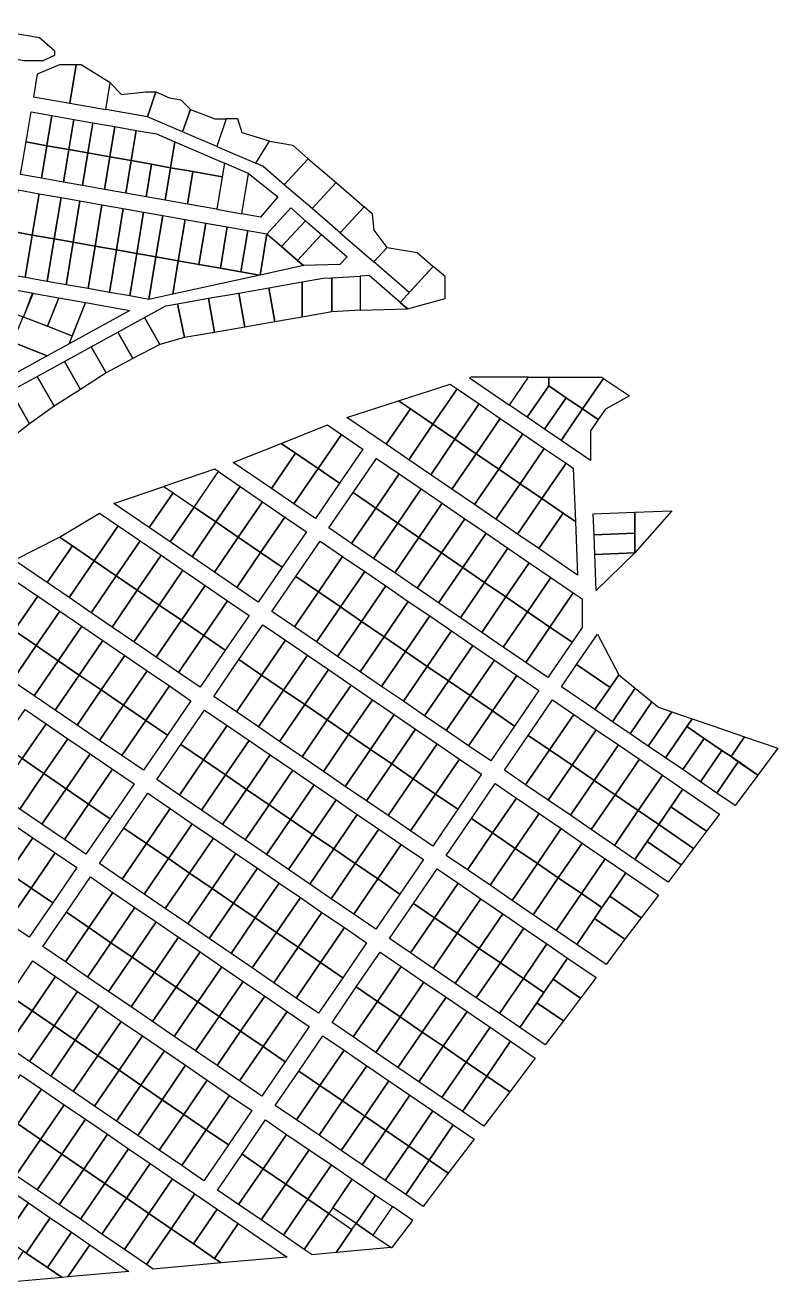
# Model space of a CAD drawing. Header units: millimetres. Extents: x 2242557 to 2246756, y 376935 to 382613.
# Drawn here: x 2246045 to 2246756, y 377051 to 378241 of the extents above; entities that cross this region are included whole.
import ezdxf

# ---------------------------------------------------------------- set-up
doc = ezdxf.new("R2010")
doc.units = ezdxf.units.MM
doc.layers.add('СНТ Красная поляна', color=6, linetype='Continuous')

msp = doc.modelspace()

# ---------------------------------------------------------------- linework, layer by layer
at = {"layer": 'СНТ Красная поляна'}
for points in [[(2245989.5, 378240.6), (2245985.7, 378217.5), (2246043.6, 378207.2), (2246061.5, 378207.2), (2246072.6, 378212.2), (2246072.6, 378215.9), (2246058, 378228.5), (2246018.9, 378235.4)], [(2246092.8, 378203.2), (2246077, 378203.2), (2246055.9, 378194.1), (2246052.4, 378172.9), (2246086.8, 378166.8)], [(2246124.8, 378185.9), (2246097.5, 378203.2), (2246092.8, 378203.2), (2246086.8, 378166.8), (2246120.7, 378160.8)], [(2246160.2, 378153.8), (2246120.7, 378160.8), (2246124.8, 378185.9), (2246135.7, 378175.1), (2246158.7, 378177.4), (2246168.1, 378177.4)], [(2246168.2, 378177.6), (2246180.9, 378172), (2246191.6, 378170.1), (2246200.9, 378160.9), (2246193.4, 378139.7), (2246160.2, 378153.8)], [(2246045.4, 378130.1), (2246050.1, 378158.7), (2246069.9, 378155.2), (2246065.2, 378126.6)], [(2246225.8, 378125.8), (2246193.4, 378139.7), (2246200.9, 378160.9), (2246224, 378152.1), (2246234.6, 378152.1)], [(2246069.9, 378155.2), (2246090.7, 378151.5), (2246086, 378122.9), (2246065.2, 378126.6)], [(2246090.7, 378151.5), (2246108.6, 378148.3), (2246103.9, 378119.7), (2246086, 378122.9)], [(2246108.6, 378148.3), (2246129.3, 378144.6), (2246124.6, 378116), (2246103.9, 378119.7)], [(2246262.6, 378110), (2246275.5, 378130.9), (2246249.7, 378138.9), (2246245.8, 378152.1), (2246234.6, 378152.1), (2246225.8, 378125.8), (2246262.6, 378110)], [(2246129.3, 378144.6), (2246149.4, 378141.1), (2246144.7, 378112.5), (2246124.6, 378116)], [(2246149.4, 378141.1), (2246168.7, 378137.7), (2246186.1, 378130.2), (2246182, 378105.8), (2246164, 378109), (2246144.7, 378112.5)], [(2246045.4, 378130.1), (2246065.2, 378126.6), (2246060.1, 378095.8), (2246040.3, 378099.3)], [(2246065.2, 378126.6), (2246086, 378122.9), (2246080.9, 378092.1), (2246060.1, 378095.8)], [(2246086, 378122.9), (2246103.9, 378119.7), (2246098.8, 378088.9), (2246080.9, 378092.1)], [(2246203.1, 378102.1), (2246182, 378105.8), (2246186.1, 378130.2), (2246232.9, 378110.2), (2246230.7, 378097.2)], [(2246262.6, 378110), (2246275.5, 378130.9), (2246297.6, 378127), (2246312.3, 378114.3), (2246289.6, 378089.6), (2246269.3, 378107.2)], [(2246103.9, 378119.7), (2246124.6, 378116), (2246119.6, 378085.2), (2246098.8, 378088.9)], [(2246124.6, 378116), (2246144.7, 378112.5), (2246139.6, 378081.7), (2246119.6, 378085.2)], [(2246144.7, 378112.5), (2246164, 378109), (2246158.9, 378078.3), (2246139.6, 378081.7)], [(2246225.7, 378066.4), (2246249.5, 378062.2), (2246255.8, 378100.4), (2246232.9, 378110.2), (2246230.7, 378097.2)], [(2246289.6, 378089.6), (2246312.3, 378114.3), (2246338.5, 378091.7), (2246315.8, 378067.1)], [(2246164, 378109), (2246182, 378105.8), (2246177, 378075.1), (2246158.9, 378078.3)], [(2246182, 378105.8), (2246203.1, 378102.1), (2246198.1, 378071.3), (2246177, 378075.1)], [(2246203.1, 378102.1), (2246230.7, 378097.2), (2246225.7, 378066.4), (2246198.1, 378071.3)], [(2246255.8, 378100.4), (2246283.5, 378078.2), (2246267, 378059.1), (2246249.5, 378062.2)], [(2246315.8, 378067.1), (2246338.5, 378091.7), (2246365.2, 378068.7), (2246342.5, 378044.1)], [(2246038, 378084.7), (2246057.8, 378081.2), (2246051.3, 378042.1), (2246031.5, 378045.7)], [(2246057.8, 378081.2), (2246078.5, 378077.6), (2246072.1, 378038.5), (2246051.3, 378042.1)], [(2246078.5, 378077.6), (2246096.4, 378074.4), (2246090, 378035.3), (2246072.1, 378038.5)], [(2246096.4, 378074.4), (2246117.2, 378070.7), (2246110.8, 378031.6), (2246090, 378035.3)], [(2246117.2, 378070.7), (2246137.2, 378067.1), (2246130.8, 378028.1), (2246110.8, 378031.6)], [(2246137.2, 378067.1), (2246156.6, 378063.7), (2246150.1, 378024.6), (2246130.8, 378028.1)], [(2246156.6, 378063.7), (2246174.6, 378060.5), (2246168.2, 378021.4), (2246150.1, 378024.6)], [(2246295.7, 378067.7), (2246309.6, 378055.6), (2246286.9, 378031.1), (2246273.1, 378043)], [(2246386.9, 378030.4), (2246374.6, 378046.6), (2246373.1, 378061.9), (2246365.2, 378068.7), (2246342.5, 378044.1), (2246374.3, 378016.7)], [(2246174.6, 378060.5), (2246195.7, 378056.8), (2246189.2, 378017.7), (2246168.2, 378021.4)], [(2246195.7, 378056.8), (2246215.3, 378053.3), (2246208.8, 378014.2), (2246189.2, 378017.7)], [(2246215.3, 378053.3), (2246235.7, 378049.7), (2246229.2, 378010.6), (2246208.8, 378014.2)], [(2246309.6, 378055.6), (2246324.9, 378042.5), (2246302.2, 378017.9), (2246286.9, 378031.1)], [(2246031.5, 378045.7), (2246051.3, 378042.1), (2246044.7, 378001.9), (2246024.9, 378005.4)], [(2246051.3, 378042.1), (2246072.1, 378038.5), (2246065.5, 377998.2), (2246044.7, 378001.9)], [(2246235.7, 378049.7), (2246255, 378046.3), (2246248.6, 378007.2), (2246229.2, 378010.6)], [(2246266.7, 378004.2), (2246266.2, 378004.1), (2246248.6, 378007.2), (2246255, 378046.3), (2246273, 378043.1)], [(2246273.1, 378043.1), (2246286.9, 378031.1), (2246302.2, 378017.9), (2246307.7, 378013.1), (2246266.7, 378004.2)], [(2246324.9, 378042.5), (2246349.1, 378021.6), (2246342.2, 378014.2), (2246307.7, 378013.1), (2246302.2, 378017.9)], [(2246072.1, 378038.5), (2246090, 378035.3), (2246083.4, 377995.1), (2246065.5, 377998.2)], [(2246090, 378035.3), (2246110.8, 378031.6), (2246104.2, 377991.4), (2246083.4, 377995.1)], [(2246110.8, 378031.6), (2246130.8, 378028.1), (2246124.2, 377987.8), (2246104.2, 377991.4)], [(2246130.8, 378028.1), (2246150.1, 378024.6), (2246143.5, 377984.4), (2246124.2, 377987.8)], [(2246374.3, 378016.7), (2246386.9, 378030.4), (2246415.3, 378025.5), (2246430.5, 378012.4), (2246407.8, 377987.8)], [(2246150.1, 378024.6), (2246168.2, 378021.4), (2246161.6, 377981.2), (2246143.5, 377984.4)], [(2246168.2, 378021.4), (2246189.2, 378017.7), (2246184.1, 377986.1), (2246161.6, 377981.2)], [(2246189.2, 378017.7), (2246209, 378014.2), (2246229.2, 378010.6), (2246248.6, 378007.2), (2246266.7, 378004.2), (2246184.1, 377986.1)], [(2246334.4, 378001.7), (2246361.2, 378003.2), (2246361.2, 377970.9), (2246334.4, 377969.4)], [(2246361.2, 377970.9), (2246406.2, 377972.4), (2246399.1, 377978.4), (2246369.9, 378003.7), (2246361.2, 378003.2)], [(2246399.1, 377978.4), (2246406.2, 377972.4), (2246441.8, 377982), (2246441.8, 378002.7), (2246430.5, 378012.4)], [(2246021.3, 377992.4), (2246014.6, 377975.6), (2246043, 377964.4), (2246052.1, 377986.9)], [(2246246.6, 377987.2), (2246275, 377992.2), (2246280.6, 377959.9), (2246252.2, 377955)], [(2246275, 377992.2), (2246306.6, 377997.7), (2246306.6, 377964.5), (2246280.6, 377959.9)], [(2246306.6, 377997.7), (2246326.5, 378001.2), (2246334.4, 378001.7), (2246334.4, 377969.4), (2246306.6, 377964.5)], [(2246051.6, 377987), (2246076.4, 377982.6), (2246065.6, 377955.8), (2246043, 377964.4)], [(2246076.4, 377982.6), (2246101.7, 377978.1), (2246089, 377946.5), (2246065.6, 377955.8)], [(2246188.5, 377977), (2246217.9, 377982.2), (2246223.5, 377950), (2246195.2, 377945)], [(2246217.9, 377982.2), (2246246.6, 377987.2), (2246252.2, 377955), (2246223.5, 377950)], [(2246101.7, 377978.1), (2246143.5, 377970.7), (2246086.1, 377939.2), (2246089, 377946.5)], [(2246157.3, 377963.9), (2246177.7, 377975.1), (2246188.5, 377977), (2246195.2, 377945), (2246171.9, 377938.6)], [(2246065.6, 377955.8), (2246089.1, 377946.8), (2246086.1, 377939.2), (2246065.5, 377927.9), (2246033, 377940.7), (2246042.6, 377964.6)], [(2246132.2, 377950.2), (2246157.3, 377963.9), (2246171.9, 377938.6), (2246146.5, 377925.2)], [(2246107.1, 377936.4), (2246132.2, 377950.2), (2246146.5, 377925.2), (2246121.3, 377911.7)], [(2246033, 377940.7), (2246065.5, 377927.9), (2246017.2, 377901.4), (2246020.4, 377909.4), (2246031.3, 377936.6)], [(2246081.7, 377922.4), (2246107.1, 377936.4), (2246121.3, 377911.7), (2246096.9, 377896)], [(2246055.9, 377908.3), (2246081.7, 377922.4), (2246096.9, 377896), (2246072.1, 377880.1)], [(2246030.9, 377894.6), (2246055.9, 377908.3), (2246072.1, 377880.1), (2246048.8, 377863.4)], [(2246397.7, 377885.3), (2246446.4, 377901.1), (2246453.1, 377896.5), (2246430.2, 377863), (2246408.8, 377877.6)], [(2246430.2, 377863), (2246453.1, 377896.5), (2246473.9, 377882.3), (2246451, 377848.8)], [(2246466.3, 377907.5), (2246464.7, 377907), (2246502.4, 377881.2), (2246520.4, 377907.5)], [(2246520.4, 377907.5), (2246539.6, 377907.5), (2246539.6, 377899.5), (2246519.3, 377869.7), (2246502.4, 377881.2)], [(2246539.6, 377899.5), (2246556.1, 377888.2), (2246535.7, 377858.4), (2246519.3, 377869.7)], [(2246539.6, 377907.5), (2246590, 377907.5), (2246591.5, 377906.5), (2246571.7, 377877.5), (2246556.1, 377888.2), (2246539.6, 377899.5)], [(2246591.5, 377906.5), (2246616, 377889.8), (2246593.2, 377877.4), (2246586.4, 377867.5), (2246571.7, 377877.5)], [(2246004.6, 377880.2), (2246030.9, 377894.6), (2246048.8, 377863.4), (2246024.9, 377844.9)], [(2246348.8, 377869.5), (2246397.7, 377885.3), (2246408.8, 377877.6), (2246385.9, 377844.1)], [(2246556.1, 377888.2), (2246571.7, 377877.5), (2246551.4, 377847.7), (2246535.7, 377858.4)], [(2246408.8, 377877.6), (2246430.2, 377863), (2246407.3, 377829.5), (2246385.9, 377844.1)], [(2246473.9, 377882.3), (2246493.8, 377868.6), (2246471, 377835.2), (2246451, 377848.8)], [(2246571.7, 377877.5), (2246586.4, 377867.5), (2246579.2, 377856.9), (2246579.2, 377828.7), (2246551.4, 377847.7)], [(2246286.5, 377845), (2246330.4, 377862.5), (2246343.6, 377853.5), (2246321.5, 377821.1), (2246300.3, 377835.6)], [(2246430.2, 377863), (2246451, 377848.8), (2246428.1, 377815.3), (2246407.3, 377829.5)], [(2246493.8, 377868.6), (2246515.2, 377854), (2246492.3, 377820.6), (2246471, 377835.2)], [(2246343.6, 377853.5), (2246363.9, 377839.6), (2246341.8, 377807.2), (2246321.5, 377821.1)], [(2246451, 377848.8), (2246471, 377835.2), (2246448.1, 377801.6), (2246428.1, 377815.3)], [(2246515.2, 377854), (2246535.4, 377840.2), (2246512.5, 377806.8), (2246492.3, 377820.6)], [(2246241.2, 377826.9), (2246286.5, 377845), (2246300.3, 377835.6), (2246277.5, 377802.2)], [(2246535.4, 377840.2), (2246556, 377826.1), (2246533.2, 377792.7), (2246512.5, 377806.8)], [(2246300.3, 377835.6), (2246321.5, 377821.1), (2246298.6, 377787.7), (2246277.5, 377802.2)], [(2246376.8, 377830.8), (2246398.2, 377816.2), (2246376.1, 377783.8), (2246354.7, 377798.4)], [(2246471, 377835.2), (2246492.3, 377820.6), (2246469.4, 377787), (2246448.1, 377801.6)], [(2246556, 377826.1), (2246562.7, 377821.5), (2246564.8, 377771), (2246553.3, 377778.9), (2246533.2, 377792.7)], [(2246175.6, 377804.3), (2246184.4, 377798.3), (2246204.3, 377784.7), (2246227.3, 377818.3), (2246223.7, 377820.7)], [(2246204.3, 377784.7), (2246227.3, 377818.3), (2246247.9, 377804.2), (2246224.9, 377770.6)], [(2246321.5, 377821.1), (2246341.8, 377807.2), (2246319, 377773.8), (2246298.6, 377787.7)], [(2246398.2, 377816.2), (2246419, 377801.9), (2246396.9, 377769.6), (2246376.1, 377783.8)], [(2246492.3, 377820.6), (2246512.5, 377806.8), (2246489.6, 377773.2), (2246469.4, 377787)], [(2246128.4, 377788.2), (2246175.6, 377804.3), (2246184.4, 377798.3), (2246161.9, 377765.3)], [(2246247.9, 377804.2), (2246269, 377789.8), (2246246, 377756.2), (2246224.9, 377770.6)], [(2246419, 377801.9), (2246439, 377788.3), (2246416.8, 377755.9), (2246396.9, 377769.6)], [(2246512.5, 377806.8), (2246533.2, 377792.7), (2246510.2, 377759.1), (2246489.6, 377773.2)], [(2246161.9, 377765.3), (2246184.4, 377798.3), (2246204.3, 377784.7), (2246181.8, 377751.7)], [(2246269, 377789.8), (2246290.2, 377775.3), (2246267.2, 377741.7), (2246246, 377756.2)], [(2246354.7, 377798.4), (2246376.1, 377783.8), (2246353.2, 377750.4), (2246331.8, 377765)], [(2246533.2, 377792.7), (2246553.3, 377778.9), (2246530.3, 377745.4), (2246510.2, 377759.1)], [(2246077, 377756.4), (2246114.7, 377779), (2246132.4, 377766.9), (2246109.9, 377733.9), (2246089.2, 377748.1)], [(2246204.3, 377784.7), (2246224.9, 377770.6), (2246202.4, 377737.6), (2246181.8, 377751.7)], [(2246376.1, 377783.8), (2246396.9, 377769.6), (2246374, 377736.1), (2246353.2, 377750.4)], [(2246439, 377788.3), (2246460.3, 377773.7), (2246438.1, 377741.3), (2246416.8, 377755.9)], [(2246553.3, 377778.9), (2246564.8, 377771), (2246567, 377720.3), (2246530.3, 377745.4)], [(2246581.8, 377778.3), (2246621, 377779.9), (2246621, 377760.1), (2246582.6, 377758.6)], [(2246621, 377779.9), (2246656, 377781.3), (2246621, 377741.4), (2246621, 377760.1)], [(2246109.9, 377733.9), (2246132.4, 377766.9), (2246153.3, 377752.7), (2246130.7, 377719.7)], [(2246224.9, 377770.6), (2246246, 377756.2), (2246223.5, 377723.2), (2246202.4, 377737.6)], [(2246290.2, 377775.3), (2246310.5, 377761.4), (2246287.6, 377727.8), (2246267.2, 377741.7)], [(2246396.9, 377769.6), (2246416.8, 377755.9), (2246394, 377722.5), (2246374, 377736.1)], [(2246460.3, 377773.7), (2246480.5, 377759.9), (2246458.4, 377727.5), (2246438.1, 377741.3)], [(2246034.1, 377734.6), (2246077, 377756.4), (2246089.2, 377748.1), (2246065.4, 377713.2)], [(2246246, 377756.2), (2246267.2, 377741.7), (2246244.7, 377708.7), (2246223.5, 377723.2)], [(2246416.8, 377755.9), (2246438.1, 377741.3), (2246415.3, 377707.9), (2246394, 377722.5)], [(2246480.5, 377759.9), (2246501.1, 377745.8), (2246479, 377713.4), (2246458.4, 377727.5)], [(2246582.6, 377758.6), (2246621, 377760.1), (2246621, 377741.4), (2246583.3, 377739.9)], [(2246065.4, 377713.2), (2246089.2, 377748.1), (2246109.9, 377733.9), (2246086.1, 377699.1)], [(2246130.7, 377719.7), (2246153.3, 377752.7), (2246173.1, 377739.1), (2246150.6, 377706.1)], [(2246267.2, 377741.7), (2246287.6, 377727.8), (2246265, 377694.8), (2246244.7, 377708.7)], [(2246323.4, 377752.6), (2246344.7, 377738), (2246321.8, 377704.4), (2246300.4, 377719)], [(2246438.1, 377741.3), (2246458.4, 377727.5), (2246435.5, 377694.1), (2246415.3, 377707.9)], [(2246501.1, 377745.8), (2246521.2, 377732), (2246499.1, 377699.7), (2246479, 377713.4)], [(2246583.3, 377739.9), (2246621, 377741.4), (2246584.6, 377705.9)], [(2246109.9, 377733.9), (2246130.7, 377719.7), (2246106.9, 377684.8), (2246086.1, 377699.1)], [(2246150.6, 377706.1), (2246173.1, 377739.1), (2246193.8, 377725), (2246171.2, 377692)], [(2246344.7, 377738), (2246365.6, 377723.7), (2246342.6, 377690.2), (2246321.8, 377704.4)], [(2246521.2, 377732), (2246541.7, 377718.1), (2246519.6, 377685.7), (2246499.1, 377699.7)], [(2246130.7, 377719.7), (2246150.6, 377706.1), (2246126.8, 377671.2), (2246106.9, 377684.8)], [(2246171.2, 377692), (2246193.8, 377725), (2246214.9, 377710.5), (2246192.3, 377677.6)], [(2246300.4, 377719), (2246321.8, 377704.4), (2246299.3, 377671.4), (2246277.9, 377686)], [(2246365.6, 377723.7), (2246385.5, 377710.1), (2246362.6, 377676.5), (2246342.6, 377690.2)], [(2246458.4, 377727.5), (2246479, 377713.4), (2246456.2, 377680), (2246435.5, 377694.1)], [(2246541.7, 377718.1), (2246562.8, 377703.6), (2246540.7, 377671.2), (2246519.6, 377685.7)], [(2246036.2, 377714.4), (2246056.6, 377700.4), (2246034.3, 377667.8), (2246013.9, 377681.8)], [(2246150.6, 377706.1), (2246171.2, 377692), (2246147.4, 377657.1), (2246126.8, 377671.2)], [(2246214.9, 377710.5), (2246236, 377696.1), (2246213.5, 377663.1), (2246192.3, 377677.6)], [(2246385.5, 377710.1), (2246406.8, 377695.5), (2246383.9, 377661.9), (2246362.6, 377676.5)], [(2246479, 377713.4), (2246499.1, 377699.7), (2246476.3, 377666.2), (2246456.2, 377680)], [(2246056.6, 377700.4), (2246077.3, 377686.3), (2246055, 377653.6), (2246034.3, 377667.8)], [(2246236, 377696.1), (2246256.4, 377682.2), (2246233.8, 377649.2), (2246213.5, 377663.1)], [(2246321.8, 377704.4), (2246342.6, 377690.2), (2246320.1, 377657.2), (2246299.3, 377671.4)], [(2246406.8, 377695.5), (2246427.1, 377681.7), (2246404.1, 377648.1), (2246383.9, 377661.9)], [(2246499.1, 377699.7), (2246519.6, 377685.7), (2246496.7, 377652.3), (2246476.3, 377666.2)], [(2246562.8, 377703.6), (2246571.1, 377698), (2246571.1, 377670.7), (2246561.7, 377656.9), (2246540.7, 377671.2)], [(2246077.3, 377686.3), (2246098.2, 377672), (2246075.9, 377639.4), (2246055, 377653.6)], [(2246171.2, 377692), (2246192.3, 377677.6), (2246168.5, 377642.7), (2246147.4, 377657.1)], [(2246342.6, 377690.2), (2246362.6, 377676.5), (2246340, 377643.5), (2246320.1, 377657.2)], [(2246427.1, 377681.7), (2246447.7, 377667.6), (2246424.8, 377634), (2246404.1, 377648.1)], [(2246519.6, 377685.7), (2246540.7, 377671.2), (2246517.9, 377637.8), (2246496.7, 377652.3)], [(2246098.2, 377672), (2246118, 377658.4), (2246095.7, 377625.8), (2246075.9, 377639.4)], [(2246192.3, 377677.6), (2246213.5, 377663.1), (2246189.7, 377628.2), (2246168.5, 377642.7)], [(2246246.7, 377640.4), (2246269.3, 377673.4), (2246290.6, 377658.8), (2246268.1, 377625.8)], [(2246362.6, 377676.5), (2246383.9, 377661.9), (2246361.4, 377629), (2246340, 377643.5)], [(2246540.7, 377671.2), (2246561.7, 377656.9), (2246538.8, 377623.5), (2246517.9, 377637.8)], [(2246034.3, 377667.8), (2246055, 377653.6), (2246032.3, 377620.4), (2246011.6, 377634.5)], [(2246118, 377658.4), (2246138.7, 377644.3), (2246116.4, 377611.7), (2246095.7, 377625.8)], [(2246213.5, 377663.1), (2246233.8, 377649.2), (2246210, 377614.3), (2246189.7, 377628.2)], [(2246290.6, 377658.8), (2246311.4, 377644.5), (2246288.9, 377611.5), (2246268.1, 377625.8)], [(2246383.9, 377661.9), (2246404.1, 377648.1), (2246381.6, 377615.1), (2246361.4, 377629)], [(2246447.7, 377667.6), (2246467.8, 377653.8), (2246444.9, 377620.3), (2246424.8, 377634)], [(2246566, 377635.7), (2246585.6, 377664.4), (2246605.9, 377626.1), (2246597.7, 377614)], [(2246055, 377653.6), (2246075.9, 377639.4), (2246053.2, 377606.2), (2246032.3, 377620.4)], [(2246404.1, 377648.1), (2246424.8, 377634), (2246402.2, 377601), (2246381.6, 377615.1)], [(2246467.8, 377653.8), (2246488.3, 377639.9), (2246465.3, 377606.3), (2246444.9, 377620.3)], [(2246075.9, 377639.4), (2246095.7, 377625.8), (2246073, 377592.6), (2246053.2, 377606.2)], [(2246138.7, 377644.3), (2246159.8, 377629.9), (2246137.5, 377597.3), (2246116.4, 377611.7)], [(2246222.9, 377605.5), (2246246.7, 377640.4), (2246268.1, 377625.8), (2246244.3, 377590.9)], [(2246288.9, 377611.5), (2246311.4, 377644.5), (2246331.4, 377630.9), (2246308.9, 377597.9)], [(2246488.3, 377639.9), (2246509.4, 377625.4), (2246486.5, 377591.8), (2246465.3, 377606.3)], [(2246551.7, 377614.7), (2246566, 377635.7), (2246597.7, 377614), (2246583.3, 377593.1)], [(2246095.7, 377625.8), (2246116.4, 377611.7), (2246093.7, 377578.5), (2246073, 377592.6)], [(2246159.8, 377629.9), (2246180.9, 377615.5), (2246158.6, 377582.8), (2246137.5, 377597.3)], [(2246268.1, 377625.8), (2246288.9, 377611.5), (2246265.1, 377576.7), (2246244.3, 377590.9)], [(2246308.9, 377597.9), (2246331.4, 377630.9), (2246352.7, 377616.3), (2246330.2, 377583.3)], [(2246424.8, 377634), (2246444.9, 377620.3), (2246422.3, 377587.3), (2246402.2, 377601)], [(2246509.4, 377625.4), (2246530.3, 377611.1), (2246507.4, 377577.5), (2246486.5, 377591.8)], [(2246583.3, 377593.1), (2246597.7, 377614), (2246605.9, 377626.1), (2246621.5, 377613.3), (2246599.9, 377581.7)], [(2246116.4, 377611.7), (2246137.5, 377597.3), (2246114.8, 377564), (2246093.7, 377578.5)], [(2246180.9, 377615.5), (2246201.3, 377601.5), (2246179, 377568.9), (2246158.6, 377582.8)], [(2246288.9, 377611.5), (2246308.9, 377597.9), (2246285, 377563), (2246265.1, 377576.7)], [(2246330.2, 377583.3), (2246352.7, 377616.3), (2246372.9, 377602.5), (2246350.4, 377569.5)], [(2246444.9, 377620.3), (2246465.3, 377606.3), (2246442.8, 377573.3), (2246422.3, 377587.3)], [(2246621.5, 377613.3), (2246637.2, 377600.5), (2246616.6, 377570.3), (2246599.9, 377581.7)], [(2246372.9, 377602.5), (2246393.6, 377588.4), (2246371, 377555.4), (2246350.4, 377569.5)], [(2246465.3, 377606.3), (2246486.5, 377591.8), (2246463.9, 377558.8), (2246442.8, 377573.3)], [(2246543.2, 377602.3), (2246563.3, 377588.6), (2246540.3, 377555), (2246520.3, 377568.7)], [(2246637.2, 377600.5), (2246643.3, 377595.5), (2246656.1, 377591.1), (2246633.8, 377558.5), (2246616.6, 377570.3)], [(2246044.4, 377593.3), (2246064.3, 377579.7), (2246041.7, 377546.7), (2246021.8, 377560.3)], [(2246137.5, 377597.3), (2246158.6, 377582.8), (2246135.9, 377549.6), (2246114.8, 377564)], [(2246214.2, 377592.7), (2246235.5, 377578.1), (2246213.2, 377545.5), (2246191.9, 377560.1)], [(2246308.9, 377597.9), (2246330.2, 377583.3), (2246306.4, 377548.5), (2246285, 377563)], [(2246371, 377555.4), (2246393.6, 377588.4), (2246413.7, 377574.6), (2246391.2, 377541.7)], [(2246486.5, 377591.8), (2246507.4, 377577.5), (2246484.9, 377544.5), (2246463.9, 377558.8)], [(2246563.3, 377588.6), (2246584.6, 377574), (2246561.7, 377540.4), (2246540.3, 377555)], [(2246656.1, 377591.1), (2246675.3, 377584.5), (2246650, 377547.5), (2246633.8, 377558.5)], [(2246064.3, 377579.7), (2246084.9, 377565.6), (2246062.3, 377532.6), (2246041.7, 377546.7)], [(2246158.6, 377582.8), (2246179, 377568.9), (2246156.3, 377535.7), (2246135.9, 377549.6)], [(2246235.5, 377578.1), (2246256.3, 377563.9), (2246234, 377531.3), (2246213.2, 377545.5)], [(2246330.2, 377583.3), (2246350.4, 377569.5), (2246326.6, 377534.6), (2246306.4, 377548.5)], [(2246413.7, 377574.6), (2246434.1, 377560.7), (2246411.6, 377527.7), (2246391.2, 377541.7)], [(2246670.2, 377577.1), (2246686.6, 377565.9), (2246666.4, 377536.3), (2246650, 377547.5)], [(2246675.3, 377584.5), (2246694.7, 377577.8), (2246724.8, 377567.4), (2246712, 377548.6), (2246703.4, 377554.4), (2246686.6, 377565.9), (2246670.2, 377577.1)], [(2246084.9, 377565.6), (2246106, 377551.2), (2246083.4, 377518.2), (2246062.3, 377532.6)], [(2246256.3, 377563.9), (2246276.3, 377550.3), (2246254, 377517.6), (2246234, 377531.3)], [(2246350.4, 377569.5), (2246371, 377555.4), (2246347.2, 377520.5), (2246326.6, 377534.6)], [(2246520.3, 377568.7), (2246540.3, 377555), (2246517.8, 377522), (2246497.7, 377535.7)], [(2246584.6, 377574), (2246605.6, 377559.7), (2246582.6, 377526.1), (2246561.7, 377540.4)], [(2246686.6, 377565.9), (2246703.4, 377554.4), (2246683.2, 377524.8), (2246666.4, 377536.3)], [(2246712, 377548.6), (2246724.8, 377567.4), (2246756.3, 377556.5), (2246737.3, 377531.2)], [(2246106, 377551.2), (2246127.1, 377536.7), (2246104.6, 377503.7), (2246083.4, 377518.2)], [(2246191.9, 377560.1), (2246213.2, 377545.5), (2246190.5, 377512.3), (2246169.1, 377526.9)], [(2246371, 377555.4), (2246391.2, 377541.7), (2246367.3, 377506.8), (2246347.2, 377520.5)], [(2246411.6, 377527.7), (2246434.1, 377560.7), (2246455.3, 377546.2), (2246432.7, 377513.2)], [(2246540.3, 377555), (2246561.7, 377540.4), (2246539.1, 377507.4), (2246517.8, 377522)], [(2246605.6, 377559.7), (2246625.4, 377546.1), (2246602.4, 377512.5), (2246582.6, 377526.1)], [(2246703.4, 377554.4), (2246712, 377548.6), (2246718.9, 377543.8), (2246698.7, 377514.2), (2246683.2, 377524.8)], [(2246041.7, 377546.7), (2246062.3, 377532.6), (2246039.4, 377499), (2246018.7, 377513.1)], [(2246213.2, 377545.5), (2246234, 377531.3), (2246211.3, 377498), (2246190.5, 377512.3)], [(2246276.3, 377550.3), (2246297.6, 377535.7), (2246275.3, 377503.1), (2246254, 377517.6)], [(2246391.2, 377541.7), (2246411.6, 377527.7), (2246387.8, 377492.8), (2246367.3, 377506.8)], [(2246455.3, 377546.2), (2246476.2, 377531.9), (2246453.7, 377498.9), (2246432.7, 377513.2)], [(2246561.7, 377540.4), (2246582.6, 377526.1), (2246560.1, 377493.1), (2246539.1, 377507.4)], [(2246625.4, 377546.1), (2246647.2, 377531.2), (2246624.3, 377497.6), (2246602.4, 377512.5)], [(2246718.9, 377543.8), (2246737.3, 377531.2), (2246715.8, 377502.5), (2246698.7, 377514.2)], [(2246062.3, 377532.6), (2246083.4, 377518.2), (2246060.4, 377484.6), (2246039.4, 377499)], [(2246127.1, 377536.7), (2246147.5, 377522.8), (2246124.9, 377489.8), (2246104.6, 377503.7)], [(2246234, 377531.3), (2246254, 377517.6), (2246231.3, 377484.4), (2246211.3, 377498)], [(2246297.6, 377535.7), (2246317.9, 377521.9), (2246295.6, 377489.2), (2246275.3, 377503.1)], [(2246411.6, 377527.7), (2246432.7, 377513.2), (2246408.9, 377478.4), (2246387.8, 377492.8)], [(2246647.2, 377531.2), (2246666.6, 377518), (2246655.1, 377501.1), (2246643.6, 377484.4), (2246624.3, 377497.6)], [(2246083.4, 377518.2), (2246104.6, 377503.7), (2246081.6, 377470.1), (2246060.4, 377484.6)], [(2246254, 377517.6), (2246275.3, 377503.1), (2246252.6, 377469.8), (2246231.3, 377484.4)], [(2246317.9, 377521.9), (2246338.5, 377507.8), (2246316.2, 377475.1), (2246295.6, 377489.2)], [(2246489.1, 377523.1), (2246509.1, 377509.4), (2246486.6, 377476.4), (2246466.6, 377490.1)], [(2246582.6, 377526.1), (2246602.4, 377512.5), (2246579.9, 377479.6), (2246560.1, 377493.1)], [(2246655.1, 377501.1), (2246666.6, 377518), (2246701.2, 377494.3), (2246688.9, 377478)], [(2246104.6, 377503.7), (2246124.9, 377489.8), (2246102, 377456.2), (2246081.6, 377470.1)], [(2246160.4, 377514), (2246181.7, 377499.4), (2246159.2, 377466.4), (2246137.8, 377481)], [(2246338.5, 377507.8), (2246358.6, 377494), (2246336.3, 377461.4), (2246316.2, 377475.1)], [(2246432.7, 377513.2), (2246453.7, 377498.9), (2246429.9, 377464), (2246408.9, 377478.4)], [(2246509.1, 377509.4), (2246530.5, 377494.8), (2246508, 377461.8), (2246486.6, 377476.4)], [(2246602.4, 377512.5), (2246624.3, 377497.6), (2246601.7, 377464.6), (2246579.9, 377479.6)], [(2246181.7, 377499.4), (2246202.6, 377485.2), (2246180, 377452.2), (2246159.2, 377466.4)], [(2246275.3, 377503.1), (2246295.6, 377489.2), (2246272.8, 377456), (2246252.6, 377469.8)], [(2246358.6, 377494), (2246379, 377480), (2246356.7, 377447.4), (2246336.3, 377461.4)], [(2246530.5, 377494.8), (2246551.4, 377480.5), (2246528.9, 377447.5), (2246508, 377461.8)], [(2246624.3, 377497.6), (2246643.6, 377484.4), (2246632.6, 377468.2), (2246621.1, 377451.4), (2246601.7, 377464.6)], [(2246655.1, 377501.1), (2246688.9, 377478), (2246676.6, 377461.8), (2246643.6, 377484.4)], [(2246030.7, 377486.4), (2246051.8, 377471.9), (2246029.1, 377438.7), (2246008, 377453.1)], [(2246137.8, 377481), (2246159.2, 377466.4), (2246136.2, 377432.8), (2246114.8, 377447.4)], [(2246202.6, 377485.2), (2246222.5, 377471.5), (2246200, 377438.5), (2246180, 377452.2)], [(2246295.6, 377489.2), (2246316.2, 377475.1), (2246293.5, 377441.9), (2246272.8, 377456)], [(2246379, 377480), (2246400.2, 377465.6), (2246377.9, 377432.9), (2246356.7, 377447.4)], [(2246466.6, 377490.1), (2246486.6, 377476.4), (2246462.8, 377441.5), (2246442.7, 377455.2)], [(2246551.4, 377480.5), (2246571.2, 377466.9), (2246548.7, 377433.9), (2246528.9, 377447.5)], [(2246643.6, 377484.4), (2246676.6, 377461.8), (2246664.9, 377446.2), (2246632.6, 377468.2)], [(2246051.8, 377471.9), (2246073, 377457.5), (2246050.2, 377424.2), (2246029.1, 377438.7)], [(2246222.5, 377471.5), (2246243.8, 377457), (2246221.3, 377424), (2246200, 377438.5)], [(2246316.2, 377475.1), (2246336.3, 377461.4), (2246313.6, 377428.1), (2246293.5, 377441.9)], [(2246486.6, 377476.4), (2246508, 377461.8), (2246484.2, 377426.9), (2246462.8, 377441.5)], [(2246632.6, 377468.2), (2246664.9, 377446.2), (2246652.6, 377429.9), (2246621.1, 377451.4)], [(2246073, 377457.5), (2246093.3, 377443.6), (2246070.6, 377410.3), (2246050.2, 377424.2)], [(2246159.2, 377466.4), (2246180, 377452.2), (2246157, 377418.6), (2246136.2, 377432.8)], [(2246243.8, 377457), (2246264.1, 377443.1), (2246241.5, 377410.1), (2246221.3, 377424)], [(2246336.3, 377461.4), (2246356.7, 377447.4), (2246334, 377414.2), (2246313.6, 377428.1)], [(2246400.2, 377465.6), (2246421.1, 377451.3), (2246398.8, 377418.6), (2246377.9, 377432.9)], [(2246508, 377461.8), (2246528.9, 377447.5), (2246505.1, 377412.6), (2246484.2, 377426.9)], [(2246571.2, 377466.9), (2246593.1, 377452), (2246570.6, 377419), (2246548.7, 377433.9)], [(2246180, 377452.2), (2246200, 377438.5), (2246177, 377404.9), (2246157, 377418.6)], [(2246356.7, 377447.4), (2246377.9, 377432.9), (2246355.2, 377399.7), (2246334, 377414.2)], [(2246528.9, 377447.5), (2246548.7, 377433.9), (2246524.9, 377399.1), (2246505.1, 377412.6)], [(2246593.1, 377452), (2246612.4, 377438.8), (2246597.3, 377416.6), (2246589.9, 377405.8), (2246570.6, 377419)], [(2246029.1, 377438.7), (2246050.2, 377424.2), (2246028, 377391.7), (2246006.9, 377406.2)], [(2246106.2, 377434.8), (2246127.6, 377420.2), (2246104.8, 377386.9), (2246083.5, 377401.5)], [(2246200, 377438.5), (2246221.3, 377424), (2246198.3, 377390.3), (2246177, 377404.9)], [(2246264.1, 377443.1), (2246284.7, 377429), (2246262.1, 377396), (2246241.5, 377410.1)], [(2246377.9, 377432.9), (2246398.8, 377418.6), (2246376.1, 377385.4), (2246355.2, 377399.7)], [(2246434, 377442.5), (2246454, 377428.8), (2246431.7, 377396.1), (2246411.7, 377409.8)], [(2246548.7, 377433.9), (2246570.6, 377419), (2246546.8, 377384.1), (2246524.9, 377399.1)], [(2246597.3, 377416.6), (2246612.4, 377438.8), (2246643.3, 377417.7), (2246627.2, 377396.2)], [(2246050.2, 377424.2), (2246070.6, 377410.3), (2246048.4, 377377.8), (2246028, 377391.7)], [(2246127.6, 377420.2), (2246148.4, 377405.9), (2246125.7, 377372.6), (2246104.8, 377386.9)], [(2246221.3, 377424), (2246241.5, 377410.1), (2246218.5, 377376.5), (2246198.3, 377390.3)], [(2246284.7, 377429), (2246304.8, 377415.3), (2246282.2, 377382.3), (2246262.1, 377396)], [(2246454, 377428.8), (2246475.4, 377414.2), (2246453.1, 377381.5), (2246431.7, 377396.1)], [(2246241.5, 377410.1), (2246262.1, 377396), (2246239.2, 377362.4), (2246218.5, 377376.5)], [(2246304.8, 377415.3), (2246325.2, 377401.3), (2246302.7, 377368.3), (2246282.2, 377382.3)], [(2246411.7, 377409.8), (2246431.7, 377396.1), (2246409, 377362.9), (2246389, 377376.6)], [(2246475.4, 377414.2), (2246496.3, 377399.9), (2246474, 377367.2), (2246453.1, 377381.5)], [(2246570.6, 377419), (2246589.9, 377405.8), (2246582.9, 377395.5), (2246566.1, 377370.9), (2246546.8, 377384.1)], [(2246597.3, 377416.6), (2246627.2, 377396.2), (2246611.7, 377375.8), (2246582.9, 377395.5), (2246589.9, 377405.8)], [(2246083.5, 377401.5), (2246104.8, 377386.9), (2246082.6, 377354.4), (2246061.3, 377369)], [(2246148.4, 377405.9), (2246168.4, 377392.3), (2246145.6, 377359), (2246125.7, 377372.6)], [(2246325.2, 377401.3), (2246346.4, 377386.9), (2246323.8, 377353.8), (2246302.7, 377368.3)], [(2246431.7, 377396.1), (2246453.1, 377381.5), (2246430.4, 377348.3), (2246409, 377362.9)], [(2246496.3, 377399.9), (2246516.2, 377386.3), (2246493.9, 377353.7), (2246474, 377367.2)], [(2246104.8, 377386.9), (2246125.7, 377372.6), (2246103.5, 377340.1), (2246082.6, 377354.4)], [(2246168.4, 377392.3), (2246189.7, 377377.7), (2246166.9, 377344.4), (2246145.6, 377359)], [(2246262.1, 377396), (2246282.2, 377382.3), (2246259.3, 377348.7), (2246239.2, 377362.4)], [(2246346.4, 377386.9), (2246367.3, 377372.5), (2246344.8, 377339.5), (2246323.8, 377353.8)], [(2246516.2, 377386.3), (2246538, 377371.4), (2246515.7, 377338.7), (2246493.9, 377353.7)], [(2246582.9, 377395.5), (2246611.7, 377375.8), (2246593.8, 377352), (2246566.1, 377370.9)], [(2246125.7, 377372.6), (2246145.6, 377359), (2246123.4, 377326.5), (2246103.5, 377340.1)], [(2246189.7, 377377.7), (2246209.9, 377363.9), (2246187.2, 377330.6), (2246166.9, 377344.4)], [(2246282.2, 377382.3), (2246302.7, 377368.3), (2246279.7, 377334.7), (2246259.3, 377348.7)], [(2246453.1, 377381.5), (2246474, 377367.2), (2246451.3, 377334), (2246430.4, 377348.3)], [(2246209.9, 377363.9), (2246230.5, 377349.8), (2246207.8, 377316.5), (2246187.2, 377330.6)], [(2246302.7, 377368.3), (2246323.8, 377353.8), (2246300.9, 377320.2), (2246279.7, 377334.7)], [(2246380.2, 377363.7), (2246400.2, 377350), (2246377.7, 377317), (2246357.7, 377330.7)], [(2246474, 377367.2), (2246493.9, 377353.7), (2246471.1, 377320.4), (2246451.3, 377334)], [(2246515.7, 377338.7), (2246538, 377371.4), (2246557.4, 377358.1), (2246543.7, 377338.1), (2246535.1, 377325.5)], [(2246051.9, 377355.3), (2246073.3, 377340.7), (2246051.1, 377308.2), (2246029.7, 377322.8)], [(2246145.6, 377359), (2246166.9, 377344.4), (2246144.7, 377311.9), (2246123.4, 377326.5)], [(2246230.5, 377349.8), (2246250.6, 377336), (2246227.9, 377302.7), (2246207.8, 377316.5)], [(2246323.8, 377353.8), (2246344.8, 377339.5), (2246321.8, 377305.9), (2246300.9, 377320.2)], [(2246400.2, 377350), (2246421.6, 377335.4), (2246399.1, 377302.4), (2246377.7, 377317)], [(2246493.9, 377353.7), (2246515.7, 377338.7), (2246493, 377305.5), (2246471.1, 377320.4)], [(2246543.7, 377338.1), (2246557.4, 377358.1), (2246584.4, 377339.6), (2246569.8, 377320.2)], [(2246073.3, 377340.7), (2246094.1, 377326.5), (2246071.9, 377294), (2246051.1, 377308.2)], [(2246166.9, 377344.4), (2246187.2, 377330.6), (2246165, 377298.1), (2246144.7, 377311.9)], [(2246493, 377305.5), (2246515.7, 377338.7), (2246535.1, 377325.5), (2246528.5, 377315.8), (2246512.3, 377292.3)], [(2246528.5, 377315.8), (2246535.1, 377325.5), (2246543.7, 377338.1), (2246569.8, 377320.2), (2246553.5, 377298.7)], [(2246094.1, 377326.5), (2246114.1, 377312.8), (2246091.9, 377280.3), (2246071.9, 377294)], [(2246187.2, 377330.6), (2246207.8, 377316.5), (2246185.6, 377284), (2246165, 377298.1)], [(2246250.6, 377336), (2246271.1, 377322.1), (2246248.3, 377288.8), (2246227.9, 377302.7)], [(2246357.7, 377330.7), (2246377.7, 377317), (2246354.7, 377283.4), (2246334.7, 377297.1)], [(2246421.6, 377335.4), (2246442.6, 377321.1), (2246420, 377288.1), (2246399.1, 377302.4)], [(2246029.7, 377322.8), (2246051.1, 377308.2), (2246027.9, 377274.3), (2246006.5, 377288.9)], [(2246114.1, 377312.8), (2246135.4, 377298.2), (2246113.2, 377265.8), (2246091.9, 377280.3)], [(2246207.8, 377316.5), (2246227.9, 377302.7), (2246205.7, 377270.3), (2246185.6, 377284)], [(2246271.1, 377322.1), (2246292.2, 377307.6), (2246269.5, 377274.3), (2246248.3, 377288.8)], [(2246377.7, 377317), (2246399.1, 377302.4), (2246376.1, 377268.8), (2246354.7, 377283.4)], [(2246442.6, 377321.1), (2246462.4, 377307.6), (2246439.8, 377274.6), (2246420, 377288.1)], [(2246512.3, 377292.3), (2246528.5, 377315.8), (2246553.5, 377298.7), (2246536.3, 377275.9)], [(2246051.1, 377308.2), (2246071.9, 377294), (2246048.7, 377260.1), (2246027.9, 377274.3)], [(2246227.9, 377302.7), (2246248.3, 377288.8), (2246226.1, 377256.3), (2246205.7, 377270.3)], [(2246292.2, 377307.6), (2246313.2, 377293.3), (2246290.4, 377260), (2246269.5, 377274.3)], [(2246399.1, 377302.4), (2246420, 377288.1), (2246397, 377254.5), (2246376.1, 377268.8)], [(2246462.4, 377307.6), (2246484.2, 377292.6), (2246461.7, 377259.6), (2246439.8, 377274.6)], [(2246071.9, 377294), (2246091.9, 377280.3), (2246068.7, 377246.4), (2246048.7, 377260.1)], [(2246135.4, 377298.2), (2246155.6, 377284.4), (2246133.4, 377251.9), (2246113.2, 377265.8)], [(2246484.2, 377292.6), (2246503.6, 377279.4), (2246481, 377246.4), (2246461.7, 377259.6)], [(2246091.9, 377280.3), (2246113.2, 377265.8), (2246090, 377231.9), (2246068.7, 377246.4)], [(2246155.6, 377284.4), (2246176.2, 377270.3), (2246154, 377237.8), (2246133.4, 377251.9)], [(2246248.3, 377288.8), (2246269.5, 377274.3), (2246247.3, 377241.8), (2246226.1, 377256.3)], [(2246326.1, 377284.5), (2246346.1, 377270.8), (2246323.3, 377237.5), (2246303.3, 377251.2)], [(2246420, 377288.1), (2246439.8, 377274.6), (2246416.8, 377240.9), (2246397, 377254.5)], [(2246503.6, 377279.4), (2246526.9, 377263.4), (2246502.8, 377231.5), (2246481, 377246.4)], [(2246113.2, 377265.8), (2246133.4, 377251.9), (2246110.2, 377218), (2246090, 377231.9)], [(2246176.2, 377270.3), (2246196.3, 377256.6), (2246174.2, 377224.1), (2246154, 377237.8)], [(2246269.5, 377274.3), (2246290.4, 377260), (2246268.2, 377227.5), (2246247.3, 377241.8)], [(2246346.1, 377270.8), (2246367.5, 377256.2), (2246344.7, 377222.9), (2246323.3, 377237.5)], [(2246439.8, 377274.6), (2246461.7, 377259.6), (2246438.7, 377226), (2246416.8, 377240.9)], [(2246196.3, 377256.6), (2246216.8, 377242.6), (2246194.6, 377210.1), (2246174.2, 377224.1)], [(2246344.7, 377222.9), (2246367.5, 377256.2), (2246388.4, 377241.9), (2246365.6, 377208.6)], [(2246461.7, 377259.6), (2246481, 377246.4), (2246458, 377212.8), (2246438.7, 377226)], [(2246017.7, 377214.7), (2246040.2, 377247.5), (2246060.1, 377233.9), (2246037.7, 377201.1)], [(2246133.4, 377251.9), (2246154, 377237.8), (2246130.9, 377203.9), (2246110.2, 377218)], [(2246216.8, 377242.6), (2246237.9, 377228.1), (2246215.7, 377195.7), (2246194.6, 377210.1)], [(2246303.3, 377251.2), (2246323.3, 377237.5), (2246301.1, 377205), (2246281.1, 377218.7)], [(2246385.5, 377195), (2246365.6, 377208.6), (2246388.4, 377241.9), (2246408.2, 377228.3)], [(2246481, 377246.4), (2246502.8, 377231.5), (2246478.3, 377198.9), (2246458, 377212.8)], [(2246060.1, 377233.9), (2246081.5, 377219.3), (2246059, 377186.5), (2246037.7, 377201.1)], [(2246154, 377237.8), (2246174.2, 377224.1), (2246151, 377190.2), (2246130.9, 377203.9)], [(2246323.3, 377237.5), (2246344.7, 377222.9), (2246322.5, 377190.4), (2246301.1, 377205)], [(2246059, 377186.5), (2246081.5, 377219.3), (2246101.7, 377205.5), (2246079.2, 377172.6)], [(2246174.2, 377224.1), (2246194.6, 377210.1), (2246171.4, 377176.2), (2246151, 377190.2)], [(2246237.9, 377228.1), (2246258.9, 377213.8), (2246236.7, 377181.3), (2246215.7, 377195.7)], [(2246344.7, 377222.9), (2246365.6, 377208.6), (2246343.4, 377176.1), (2246322.5, 377190.4)], [(2246385.5, 377195), (2246408.2, 377228.3), (2246430.1, 377213.4), (2246407.3, 377180.1)], [(2246194.6, 377210.1), (2246215.7, 377195.7), (2246192.6, 377161.7), (2246171.4, 377176.2)], [(2246365.6, 377208.6), (2246385.5, 377195), (2246363.3, 377162.5), (2246343.4, 377176.1)], [(2246430.1, 377213.4), (2246449.4, 377200.2), (2246426.7, 377166.9), (2246407.3, 377180.1)], [(2246037.7, 377201.1), (2246059, 377186.5), (2246035.8, 377152.5), (2246014.5, 377167.1)], [(2246101.7, 377205.5), (2246122.3, 377191.4), (2246099.9, 377158.5), (2246079.2, 377172.6)], [(2246215.7, 377195.7), (2246236.7, 377181.3), (2246213.5, 377147.4), (2246192.6, 377161.7)], [(2246271.8, 377205), (2246291.8, 377191.3), (2246269.6, 377158.8), (2246249.6, 377172.5)], [(2246385.5, 377195), (2246407.3, 377180.1), (2246385.1, 377147.6), (2246363.3, 377162.5)], [(2246426.7, 377166.9), (2246449.4, 377200.2), (2246469.1, 377186.7), (2246444.7, 377154.5)], [(2246059, 377186.5), (2246079.2, 377172.6), (2246056, 377138.7), (2246035.8, 377152.5)], [(2246099.9, 377158.5), (2246122.3, 377191.4), (2246142.4, 377177.6), (2246120, 377144.8)], [(2246291.8, 377191.3), (2246313.2, 377176.7), (2246291, 377144.2), (2246269.6, 377158.8)], [(2246079.2, 377172.6), (2246099.9, 377158.5), (2246076.7, 377124.6), (2246056, 377138.7)], [(2246142.4, 377177.6), (2246162.9, 377163.7), (2246140.4, 377130.8), (2246120, 377144.8)], [(2246249.6, 377172.5), (2246269.6, 377158.8), (2246246.4, 377124.9), (2246226.4, 377138.6)], [(2246313.2, 377176.7), (2246334.1, 377162.4), (2246311.9, 377129.9), (2246291, 377144.2)], [(2246407.3, 377180.1), (2246426.7, 377166.9), (2246404.5, 377134.4), (2246385.1, 377147.6)], [(2246099.9, 377158.5), (2246120, 377144.8), (2246096.8, 377110.9), (2246076.7, 377124.6)], [(2246140.4, 377130.8), (2246162.9, 377163.7), (2246184, 377149.2), (2246161.6, 377116.4)], [(2246269.6, 377158.8), (2246291, 377144.2), (2246267.8, 377110.3), (2246246.4, 377124.9)], [(2246334.1, 377162.4), (2246353.9, 377148.9), (2246331.7, 377116.4), (2246311.9, 377129.9)], [(2246404.5, 377134.4), (2246426.7, 377166.9), (2246444.7, 377154.5), (2246421, 377123.1)], [(2246184, 377149.2), (2246205, 377134.9), (2246182.5, 377102), (2246161.6, 377116.4)], [(2246353.9, 377148.9), (2246375.8, 377133.9), (2246357.4, 377107), (2246335.5, 377121.9)], [(2246027.4, 377140.3), (2246047.7, 377126.5), (2246024.9, 377093.1), (2246004.7, 377107)], [(2246120, 377144.8), (2246140.4, 377130.8), (2246117.2, 377096.9), (2246096.8, 377110.9)], [(2246205, 377134.9), (2246226.1, 377120.5), (2246203.6, 377087.6), (2246182.5, 377102)], [(2246291, 377144.2), (2246311.9, 377129.9), (2246288.7, 377096), (2246267.8, 377110.3)], [(2246047.7, 377126.5), (2246068.3, 377112.4), (2246045.5, 377079), (2246024.9, 377093.1)], [(2246140.4, 377130.8), (2246161.6, 377116.4), (2246138.4, 377082.4), (2246117.2, 377096.9)], [(2246311.9, 377129.9), (2246331.7, 377116.4), (2246308.5, 377082.5), (2246288.7, 377096)], [(2246357.4, 377107), (2246375.8, 377133.9), (2246391.8, 377123), (2246373.4, 377096)], [(2246390.8, 377084.1), (2246391.7, 377084.2), (2246411, 377109.8), (2246391.8, 377123), (2246373.4, 377096)], [(2246068.3, 377112.4), (2246088.4, 377098.6), (2246065.7, 377065.3), (2246045.5, 377079)], [(2246161.6, 377116.4), (2246182.5, 377102), (2246159.3, 377068.1), (2246138.4, 377082.4)], [(2246226.1, 377120.5), (2246246.1, 377106.8), (2246223.7, 377073.9), (2246203.6, 377087.6)], [(2246308.5, 377082.5), (2246331.7, 377116.4), (2246353.6, 377101.4), (2246338.5, 377079.4), (2246316.1, 377077.3)], [(2246182.5, 377102), (2246203.6, 377087.6), (2246223.7, 377073.9), (2246230, 377069.6), (2246165.7, 377063.7), (2246159.3, 377068.1)], [(2246246.1, 377106.8), (2246292.3, 377075.2), (2246230, 377069.6), (2246223.7, 377073.9)], [(2246338.5, 377079.4), (2246353.6, 377101.4), (2246357.4, 377107), (2246373.4, 377096), (2246390.8, 377084.1)], [(2246088.4, 377098.6), (2246105.7, 377086.8), (2246084.9, 377056.4), (2246079.4, 377055.9), (2246065.7, 377065.3)], [(2246105.7, 377086.8), (2246142.5, 377061.6), (2246084.9, 377056.4)], [(2246043.1, 377080.7), (2246045.5, 377079), (2246065.7, 377065.3), (2246079.4, 377055.9), (2246022.7, 377050.8)]]:
    msp.add_lwpolyline(points, close=True, dxfattribs=at)

doc.saveas('drawing.dxf')
